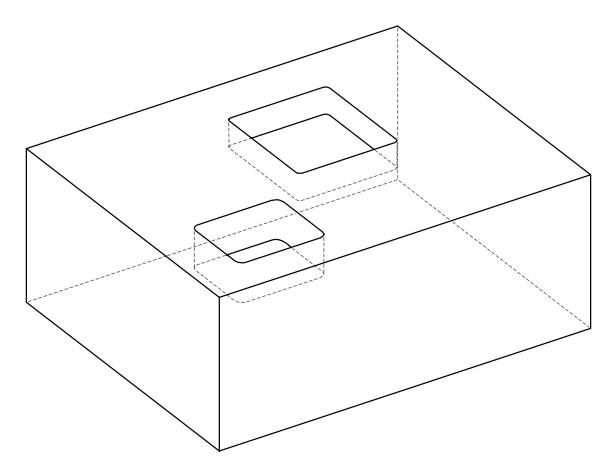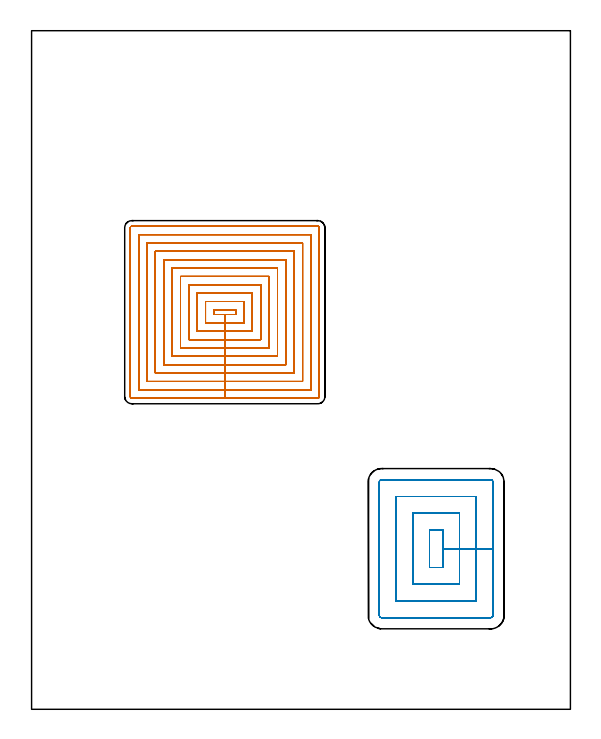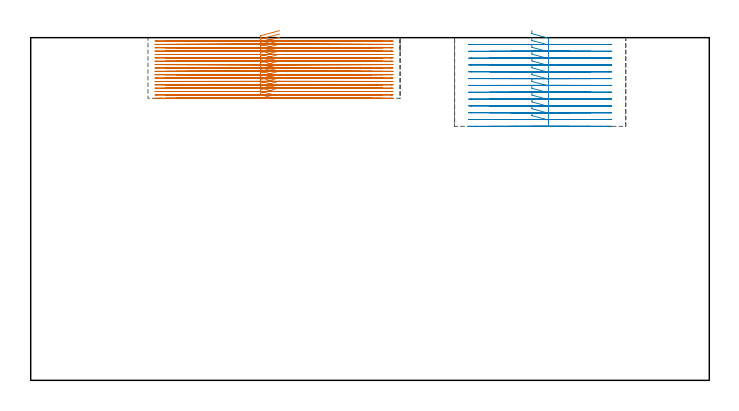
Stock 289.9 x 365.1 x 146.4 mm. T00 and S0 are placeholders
(PLAN: 2 operations, 1 tool changes, 104.3 min)
(1 MILL_RECTANGULAR_POCKET | POCKET_RECTANGULAR_STRAIGHT | NXT0201_008 | Follow Part, ap 1.5, ae 75% | 85.45 min | 274504 mm3)
(2 MILL_RECTANGULAR_POCKET_1 | POCKET_RECTANGULAR_STRAIGHT_1 | NXT0201_011 | Follow Part, ap 3, ae 75% | 18.82 min | 237178 mm3)
(TOOL NXT0201_008 | ENDMILL 6mm [2P460-0600-NA 1630] | D6 FL26 Z6)
(TOOL NXT0201_011 | ENDMILL 12mm [2P460-1200-NA 1630] | D12 FL38 Z6)
(OP 1 MILL_RECTANGULAR_POCKET)
G17 G21 G94 G90
T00 M6
G54
G17 G0 G90 X106.316 Y214.9 S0 M3
G43 Z156.4 H1
Z149.4
G94 G1 X98.1 Z147.198 F250.
Y212.4 Z146.529
X103.95 Z144.961
X109.8 F500.
Y214.9
X98.1
Y212.4
X103.95
Y207.9
X114.3
Y219.4
X93.6
Y207.9
X103.95
Y203.4
X118.8
Y223.9
X89.1
Y203.4
X103.95
Y198.9
X123.3
Y228.4
X84.6
Y198.9
X103.95
Y194.4
X127.8
Y232.9
X80.1
Y194.4
X103.95
Y189.9
X132.3
Y237.4
X75.6
Y189.9
X103.95
Y185.4
X136.8
Y241.9
X71.1
Y185.4
X103.95
Y180.9
X141.3
Y246.4
X66.6
Y180.9
X103.95
Y176.4
X145.8
Y250.9
X62.1
Y176.4
X103.95
Y171.9
X150.3
Y255.4
X57.6
Y171.9
X103.95
Y167.4
X154.
G3 X154.8 Y168.2 R0.8
G1 Y259.1
G3 X154. Y259.9 R0.8
G1 X53.9
G3 X53.1 Y259.1 R0.8
G1 Y168.2
G3 X53.9 Y167.4 R0.8
G1 X103.95
X104.95
G0 X106.316 Y214.9 Z147.961
G1 X98.1 Z145.76 F250.
Y212.4 Z145.09
X103.95 Z143.522
X109.8 F500.
Y214.9
X98.1
Y212.4
X103.95
Y207.9
X114.3
Y219.4
X93.6
Y207.9
X103.95
Y203.4
X118.8
Y223.9
X89.1
Y203.4
X103.95
Y198.9
X123.3
Y228.4
X84.6
Y198.9
X103.95
Y194.4
X127.8
Y232.9
X80.1
Y194.4
X103.95
Y189.9
X132.3
Y237.4
X75.6
Y189.9
X103.95
Y185.4
X136.8
Y241.9
X71.1
Y185.4
X103.95
Y180.9
X141.3
Y246.4
X66.6
Y180.9
X103.95
Y176.4
X145.8
Y250.9
X62.1
Y176.4
X103.95
Y171.9
X150.3
Y255.4
X57.6
Y171.9
X103.95
Y167.4
X154.
G3 X154.8 Y168.2 R0.8
G1 Y259.1
G3 X154. Y259.9 R0.8
G1 X53.9
G3 X53.1 Y259.1 R0.8
G1 Y168.2
G3 X53.9 Y167.4 R0.8
G1 X103.95
X104.95
G0 X106.316 Y214.9 Z146.522
G1 X98.1 Z144.321 F250.
Y212.4 Z143.651
X103.95 Z142.083
X109.8 F500.
Y214.9
X98.1
Y212.4
X103.95
Y207.9
X114.3
Y219.4
X93.6
Y207.9
X103.95
Y203.4
X118.8
Y223.9
X89.1
Y203.4
X103.95
Y198.9
X123.3
Y228.4
X84.6
Y198.9
X103.95
Y194.4
X127.8
Y232.9
X80.1
Y194.4
X103.95
Y189.9
X132.3
Y237.4
X75.6
Y189.9
X103.95
Y185.4
X136.8
Y241.9
X71.1
Y185.4
X103.95
Y180.9
X141.3
Y246.4
X66.6
Y180.9
X103.95
Y176.4
X145.8
Y250.9
X62.1
Y176.4
X103.95
Y171.9
X150.3
Y255.4
X57.6
Y171.9
X103.95
Y167.4
X154.
G3 X154.8 Y168.2 R0.8
G1 Y259.1
G3 X154. Y259.9 R0.8
G1 X53.9
G3 X53.1 Y259.1 R0.8
G1 Y168.2
G3 X53.9 Y167.4 R0.8
G1 X103.95
X104.95
G0 X106.316 Y214.9 Z145.083
G1 X98.1 Z142.882 F250.
Y212.4 Z142.212
X103.95 Z140.644
X109.8 F500.
Y214.9
X98.1
Y212.4
X103.95
Y207.9
X114.3
Y219.4
X93.6
Y207.9
X103.95
Y203.4
X118.8
Y223.9
X89.1
Y203.4
X103.95
Y198.9
X123.3
Y228.4
X84.6
Y198.9
X103.95
Y194.4
X127.8
Y232.9
X80.1
Y194.4
X103.95
Y189.9
X132.3
Y237.4
X75.6
Y189.9
X103.95
Y185.4
X136.8
Y241.9
X71.1
Y185.4
X103.95
Y180.9
X141.3
Y246.4
X66.6
Y180.9
X103.95
Y176.4
X145.8
Y250.9
X62.1
Y176.4
X103.95
Y171.9
X150.3
Y255.4
X57.6
Y171.9
X103.95
Y167.4
X154.
G3 X154.8 Y168.2 R0.8
G1 Y259.1
G3 X154. Y259.9 R0.8
G1 X53.9
G3 X53.1 Y259.1 R0.8
G1 Y168.2
G3 X53.9 Y167.4 R0.8
G1 X103.95
X104.95
G0 X106.316 Y214.9 Z143.644
G1 X98.1 Z141.443 F250.
Y212.4 Z140.773
X103.95 Z139.205
X109.8 F500.
Y214.9
X98.1
Y212.4
X103.95
Y207.9
X114.3
Y219.4
X93.6
Y207.9
X103.95
Y203.4
X118.8
Y223.9
X89.1
Y203.4
X103.95
Y198.9
X123.3
Y228.4
X84.6
Y198.9
X103.95
Y194.4
X127.8
Y232.9
X80.1
Y194.4
X103.95
Y189.9
X132.3
Y237.4
X75.6
Y189.9
X103.95
Y185.4
X136.8
Y241.9
X71.1
Y185.4
X103.95
Y180.9
X141.3
Y246.4
X66.6
Y180.9
X103.95
Y176.4
X145.8
Y250.9
X62.1
Y176.4
X103.95
Y171.9
X150.3
Y255.4
X57.6
Y171.9
X103.95
Y167.4
X154.
G3 X154.8 Y168.2 R0.8
G1 Y259.1
G3 X154. Y259.9 R0.8
G1 X53.9
G3 X53.1 Y259.1 R0.8
G1 Y168.2
G3 X53.9 Y167.4 R0.8
G1 X103.95
X104.95
G0 X106.316 Y214.9 Z142.205
G1 X98.1 Z140.004 F250.
Y212.4 Z139.334
X103.95 Z137.767
X109.8 F500.
Y214.9
X98.1
Y212.4
X103.95
Y207.9
X114.3
Y219.4
X93.6
Y207.9
X103.95
Y203.4
X118.8
Y223.9
X89.1
Y203.4
X103.95
Y198.9
X123.3
Y228.4
X84.6
Y198.9
X103.95
Y194.4
X127.8
Y232.9
X80.1
Y194.4
X103.95
Y189.9
X132.3
Y237.4
X75.6
Y189.9
X103.95
Y185.4
X136.8
Y241.9
X71.1
Y185.4
X103.95
Y180.9
X141.3
Y246.4
X66.6
Y180.9
X103.95
Y176.4
X145.8
Y250.9
X62.1
Y176.4
X103.95
Y171.9
X150.3
Y255.4
X57.6
Y171.9
X103.95
Y167.4
X154.
G3 X154.8 Y168.2 R0.8
G1 Y259.1
G3 X154. Y259.9 R0.8
G1 X53.9
G3 X53.1 Y259.1 R0.8
G1 Y168.2
G3 X53.9 Y167.4 R0.8
G1 X103.95
X104.95
G0 X106.316 Y214.9 Z140.767
G1 X98.1 Z138.565 F250.
Y212.4 Z137.895
X103.95 Z136.328
X109.8 F500.
Y214.9
X98.1
Y212.4
X103.95
Y207.9
X114.3
Y219.4
X93.6
Y207.9
X103.95
Y203.4
X118.8
Y223.9
X89.1
Y203.4
X103.95
Y198.9
X123.3
Y228.4
X84.6
Y198.9
X103.95
Y194.4
X127.8
Y232.9
X80.1
Y194.4
X103.95
Y189.9
X132.3
Y237.4
X75.6
Y189.9
X103.95
Y185.4
X136.8
Y241.9
X71.1
Y185.4
X103.95
Y180.9
X141.3
Y246.4
X66.6
Y180.9
X103.95
Y176.4
X145.8
Y250.9
X62.1
Y176.4
X103.95
Y171.9
X150.3
Y255.4
X57.6
Y171.9
X103.95
Y167.4
X154.
G3 X154.8 Y168.2 R0.8
G1 Y259.1
G3 X154. Y259.9 R0.8
G1 X53.9
G3 X53.1 Y259.1 R0.8
G1 Y168.2
G3 X53.9 Y167.4 R0.8
G1 X103.95
X104.95
G0 X106.316 Y214.9 Z139.328
G1 X98.1 Z137.126 F250.
Y212.4 Z136.456
X103.95 Z134.889
X109.8 F500.
Y214.9
X98.1
Y212.4
X103.95
Y207.9
X114.3
Y219.4
X93.6
Y207.9
X103.95
Y203.4
X118.8
Y223.9
X89.1
Y203.4
X103.95
Y198.9
X123.3
Y228.4
X84.6
Y198.9
X103.95
Y194.4
X127.8
Y232.9
X80.1
Y194.4
X103.95
Y189.9
X132.3
Y237.4
X75.6
Y189.9
X103.95
Y185.4
X136.8
Y241.9
X71.1
Y185.4
X103.95
Y180.9
X141.3
Y246.4
X66.6
Y180.9
X103.95
Y176.4
X145.8
Y250.9
X62.1
Y176.4
X103.95
Y171.9
X150.3
Y255.4
X57.6
Y171.9
X103.95
Y167.4
X154.
G3 X154.8 Y168.2 R0.8
G1 Y259.1
G3 X154. Y259.9 R0.8
G1 X53.9
G3 X53.1 Y259.1 R0.8
G1 Y168.2
G3 X53.9 Y167.4 R0.8
G1 X103.95
X104.95
G0 X106.316 Y214.9 Z137.889
G1 X98.1 Z135.687 F250.
Y212.4 Z135.017
X103.95 Z133.45
X109.8 F500.
Y214.9
X98.1
Y212.4
X103.95
Y207.9
X114.3
Y219.4
X93.6
Y207.9
X103.95
Y203.4
X118.8
Y223.9
X89.1
Y203.4
X103.95
Y198.9
X123.3
Y228.4
X84.6
Y198.9
X103.95
Y194.4
X127.8
Y232.9
X80.1
Y194.4
X103.95
Y189.9
X132.3
Y237.4
X75.6
Y189.9
X103.95
Y185.4
X136.8
Y241.9
X71.1
Y185.4
X103.95
Y180.9
X141.3
Y246.4
X66.6
Y180.9
X103.95
Y176.4
X145.8
Y250.9
X62.1
Y176.4
X103.95
Y171.9
X150.3
Y255.4
X57.6
Y171.9
X103.95
Y167.4
X154.
G3 X154.8 Y168.2 R0.8
G1 Y259.1
G3 X154. Y259.9 R0.8
G1 X53.9
G3 X53.1 Y259.1 R0.8
G1 Y168.2
G3 X53.9 Y167.4 R0.8
G1 X103.95
X104.95
G0 X106.316 Y214.9 Z136.45
G1 X98.1 Z134.248 F250.
Y212.4 Z133.579
X103.95 Z132.011
X109.8 F500.
Y214.9
X98.1
Y212.4
X103.95
Y207.9
X114.3
Y219.4
X93.6
Y207.9
X103.95
Y203.4
X118.8
Y223.9
X89.1
Y203.4
X103.95
Y198.9
X123.3
Y228.4
X84.6
Y198.9
X103.95
Y194.4
X127.8
Y232.9
X80.1
Y194.4
X103.95
Y189.9
X132.3
Y237.4
X75.6
Y189.9
X103.95
Y185.4
X136.8
Y241.9
X71.1
Y185.4
X103.95
Y180.9
X141.3
Y246.4
X66.6
Y180.9
X103.95
Y176.4
X145.8
Y250.9
X62.1
Y176.4
X103.95
Y171.9
X150.3
Y255.4
X57.6
Y171.9
X103.95
Y167.4
X154.
G3 X154.8 Y168.2 R0.8
G1 Y259.1
G3 X154. Y259.9 R0.8
G1 X53.9
G3 X53.1 Y259.1 R0.8
G1 Y168.2
G3 X53.9 Y167.4 R0.8
G1 X103.95
X104.95
G0 X106.316 Y214.9 Z135.011
G1 X98.1 Z132.81 F250.
Y212.4 Z132.14
X103.95 Z130.572
X109.8 F500.
Y214.9
X98.1
Y212.4
X103.95
Y207.9
X114.3
Y219.4
X93.6
Y207.9
X103.95
Y203.4
X118.8
Y223.9
X89.1
Y203.4
X103.95
Y198.9
X123.3
Y228.4
X84.6
Y198.9
X103.95
Y194.4
X127.8
Y232.9
X80.1
Y194.4
X103.95
Y189.9
X132.3
Y237.4
X75.6
Y189.9
X103.95
Y185.4
X136.8
Y241.9
X71.1
Y185.4
X103.95
Y180.9
X141.3
Y246.4
X66.6
Y180.9
X103.95
Y176.4
X145.8
Y250.9
X62.1
Y176.4
X103.95
Y171.9
X150.3
Y255.4
X57.6
Y171.9
X103.95
Y167.4
X154.
G3 X154.8 Y168.2 R0.8
G1 Y259.1
G3 X154. Y259.9 R0.8
G1 X53.9
G3 X53.1 Y259.1 R0.8
G1 Y168.2
G3 X53.9 Y167.4 R0.8
G1 X103.95
X104.95
G0 X106.316 Y214.9 Z133.572
G1 X98.1 Z131.371 F250.
Y212.4 Z130.701
X103.95 Z129.133
X109.8 F500.
Y214.9
X98.1
Y212.4
X103.95
Y207.9
X114.3
Y219.4
X93.6
Y207.9
X103.95
Y203.4
X118.8
Y223.9
X89.1
Y203.4
X103.95
Y198.9
X123.3
Y228.4
X84.6
Y198.9
X103.95
Y194.4
X127.8
Y232.9
X80.1
Y194.4
X103.95
Y189.9
X132.3
Y237.4
X75.6
Y189.9
X103.95
Y185.4
X136.8
Y241.9
X71.1
Y185.4
X103.95
Y180.9
X141.3
Y246.4
X66.6
Y180.9
X103.95
Y176.4
X145.8
Y250.9
X62.1
Y176.4
X103.95
Y171.9
X150.3
Y255.4
X57.6
Y171.9
X103.95
Y167.4
X154.
G3 X154.8 Y168.2 R0.8
G1 Y259.1
G3 X154. Y259.9 R0.8
G1 X53.9
G3 X53.1 Y259.1 R0.8
G1 Y168.2
G3 X53.9 Y167.4 R0.8
G1 X103.95
X104.95
G0 X106.316 Y214.9 Z132.133
G1 X98.1 Z129.932 F250.
Y212.4 Z129.262
X103.95 Z127.694
X109.8 F500.
Y214.9
X98.1
Y212.4
X103.95
Y207.9
X114.3
Y219.4
X93.6
Y207.9
X103.95
Y203.4
X118.8
Y223.9
X89.1
Y203.4
X103.95
Y198.9
X123.3
Y228.4
X84.6
Y198.9
X103.95
Y194.4
X127.8
Y232.9
X80.1
Y194.4
X103.95
Y189.9
X132.3
Y237.4
X75.6
Y189.9
X103.95
Y185.4
X136.8
Y241.9
X71.1
Y185.4
X103.95
Y180.9
X141.3
Y246.4
X66.6
Y180.9
X103.95
Y176.4
X145.8
Y250.9
X62.1
Y176.4
X103.95
Y171.9
X150.3
Y255.4
X57.6
Y171.9
X103.95
Y167.4
X154.
G3 X154.8 Y168.2 R0.8
G1 Y259.1
G3 X154. Y259.9 R0.8
G1 X53.9
G3 X53.1 Y259.1 R0.8
G1 Y168.2
G3 X53.9 Y167.4 R0.8
G1 X103.95
X104.95
G0 X106.316 Y214.9 Z130.694
G1 X98.1 Z128.493 F250.
Y212.4 Z127.823
X103.95 Z126.256
X109.8 F500.
Y214.9
X98.1
Y212.4
X103.95
Y207.9
X114.3
Y219.4
X93.6
Y207.9
X103.95
Y203.4
X118.8
Y223.9
X89.1
Y203.4
X103.95
Y198.9
X123.3
Y228.4
X84.6
Y198.9
X103.95
Y194.4
X127.8
Y232.9
X80.1
Y194.4
X103.95
Y189.9
X132.3
Y237.4
X75.6
Y189.9
X103.95
Y185.4
X136.8
Y241.9
X71.1
Y185.4
X103.95
Y180.9
X141.3
Y246.4
X66.6
Y180.9
X103.95
Y176.4
X145.8
Y250.9
X62.1
Y176.4
X103.95
Y171.9
X150.3
Y255.4
X57.6
Y171.9
X103.95
Y167.4
X154.
G3 X154.8 Y168.2 R0.8
G1 Y259.1
G3 X154. Y259.9 R0.8
G1 X53.9
G3 X53.1 Y259.1 R0.8
G1 Y168.2
G3 X53.9 Y167.4 R0.8
G1 X103.95
X104.95
G0 X106.316 Y214.9 Z129.256
G1 X98.1 Z127.054 F250.
Y212.4 Z126.384
X103.95 Z124.817
X109.8 F500.
Y214.9
X98.1
Y212.4
X103.95
Y207.9
X114.3
Y219.4
X93.6
Y207.9
X103.95
Y203.4
X118.8
Y223.9
X89.1
Y203.4
X103.95
Y198.9
X123.3
Y228.4
X84.6
Y198.9
X103.95
Y194.4
X127.8
Y232.9
X80.1
Y194.4
X103.95
Y189.9
X132.3
Y237.4
X75.6
Y189.9
X103.95
Y185.4
X136.8
Y241.9
X71.1
Y185.4
X103.95
Y180.9
X141.3
Y246.4
X66.6
Y180.9
X103.95
Y176.4
X145.8
Y250.9
X62.1
Y176.4
X103.95
Y171.9
X150.3
Y255.4
X57.6
Y171.9
X103.95
Y167.4
X154.
G3 X154.8 Y168.2 R0.8
G1 Y259.1
G3 X154. Y259.9 R0.8
G1 X53.9
G3 X53.1 Y259.1 R0.8
G1 Y168.2
G3 X53.9 Y167.4 R0.8
G1 X103.95
X104.95
G0 X106.316 Y214.9 Z127.817
G1 X98.1 Z125.615 F250.
Y212.4 Z124.945
X103.95 Z123.378
X109.8 F500.
Y214.9
X98.1
Y212.4
X103.95
Y207.9
X114.3
Y219.4
X93.6
Y207.9
X103.95
Y203.4
X118.8
Y223.9
X89.1
Y203.4
X103.95
Y198.9
X123.3
Y228.4
X84.6
Y198.9
X103.95
Y194.4
X127.8
Y232.9
X80.1
Y194.4
X103.95
Y189.9
X132.3
Y237.4
X75.6
Y189.9
X103.95
Y185.4
X136.8
Y241.9
X71.1
Y185.4
X103.95
Y180.9
X141.3
Y246.4
X66.6
Y180.9
X103.95
Y176.4
X145.8
Y250.9
X62.1
Y176.4
X103.95
Y171.9
X150.3
Y255.4
X57.6
Y171.9
X103.95
Y167.4
X154.
G3 X154.8 Y168.2 R0.8
G1 Y259.1
G3 X154. Y259.9 R0.8
G1 X53.9
G3 X53.1 Y259.1 R0.8
G1 Y168.2
G3 X53.9 Y167.4 R0.8
G1 X103.95
X104.95
G0 X106.316 Y214.9 Z126.378
G1 X98.1 Z124.176 F250.
Y212.4 Z123.506
X103.95 Z121.939
X109.8 F500.
Y214.9
X98.1
Y212.4
X103.95
Y207.9
X114.3
Y219.4
X93.6
Y207.9
X103.95
Y203.4
X118.8
Y223.9
X89.1
Y203.4
X103.95
Y198.9
X123.3
Y228.4
X84.6
Y198.9
X103.95
Y194.4
X127.8
Y232.9
X80.1
Y194.4
X103.95
Y189.9
X132.3
Y237.4
X75.6
Y189.9
X103.95
Y185.4
X136.8
Y241.9
X71.1
Y185.4
X103.95
Y180.9
X141.3
Y246.4
X66.6
Y180.9
X103.95
Y176.4
X145.8
Y250.9
X62.1
Y176.4
X103.95
Y171.9
X150.3
Y255.4
X57.6
Y171.9
X103.95
Y167.4
X154.
G3 X154.8 Y168.2 R0.8
G1 Y259.1
G3 X154. Y259.9 R0.8
G1 X53.9
G3 X53.1 Y259.1 R0.8
G1 Y168.2
G3 X53.9 Y167.4 R0.8
G1 X103.95
X104.95
G0 X106.316 Y214.9 Z124.939
G1 X98.1 Z122.737 F250.
Y212.4 Z122.068
X103.95 Z120.5
X109.8 F500.
Y214.9
X98.1
Y212.4
X103.95
Y207.9
X114.3
Y219.4
X93.6
Y207.9
X103.95
Y203.4
X118.8
Y223.9
X89.1
Y203.4
X103.95
Y198.9
X123.3
Y228.4
X84.6
Y198.9
X103.95
Y194.4
X127.8
Y232.9
X80.1
Y194.4
X103.95
Y189.9
X132.3
Y237.4
X75.6
Y189.9
X103.95
Y185.4
X136.8
Y241.9
X71.1
Y185.4
X103.95
Y180.9
X141.3
Y246.4
X66.6
Y180.9
X103.95
Y176.4
X145.8
Y250.9
X62.1
Y176.4
X103.95
Y171.9
X150.3
Y255.4
X57.6
Y171.9
X103.95
Y167.4
X154.
G3 X154.8 Y168.2 R0.8
G1 Y259.1
G3 X154. Y259.9 R0.8
G1 X53.9
G3 X53.1 Y259.1 R0.8
G1 Y168.2
G3 X53.9 Y167.4 R0.8
G1 X103.95
X104.95
G0 Z156.4
M5
M2
(OP 2 MILL_RECTANGULAR_POCKET_1)
G17 G21 G94 G90
T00 M6
G54
G17 G0 G90 X214.1 Y81.176 S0 M3
G43 Z156.4 H1
Z149.4
G94 G1 Y76.3 Z148.093 F250.
X221.2 Z146.191
Y86.4 Z143.485
Y96.5 F500.
X214.1
Y76.3
X221.2
Y86.4
X230.2
Y105.5
X205.1
Y67.3
X230.2
Y86.4
X239.2
Y114.5
X196.1
Y58.3
X239.2
Y86.4
X248.2
Y122.3
G3 X247. Y123.5 R1.2
G1 X188.3
G3 X187.1 Y122.3 R1.2
G1 Y50.5
G3 X188.3 Y49.3 R1.2
G1 X247.
G3 X248.2 Y50.5 R1.2
G1 Y86.4
Y87.4
G0 X214.1 Y81.176 Z146.485
G1 Y76.3 Z145.178 F250.
X221.2 Z143.275
Y86.4 Z140.569
Y96.5 F500.
X214.1
Y76.3
X221.2
Y86.4
X230.2
Y105.5
X205.1
Y67.3
X230.2
Y86.4
X239.2
Y114.5
X196.1
Y58.3
X239.2
Y86.4
X248.2
Y122.3
G3 X247. Y123.5 R1.2
G1 X188.3
G3 X187.1 Y122.3 R1.2
G1 Y50.5
G3 X188.3 Y49.3 R1.2
G1 X247.
G3 X248.2 Y50.5 R1.2
G1 Y86.4
Y87.4
G0 X214.1 Y81.176 Z143.569
G1 Y76.3 Z142.262 F250.
X221.2 Z140.36
Y86.4 Z137.654
Y96.5 F500.
X214.1
Y76.3
X221.2
Y86.4
X230.2
Y105.5
X205.1
Y67.3
X230.2
Y86.4
X239.2
Y114.5
X196.1
Y58.3
X239.2
Y86.4
X248.2
Y122.3
G3 X247. Y123.5 R1.2
G1 X188.3
G3 X187.1 Y122.3 R1.2
G1 Y50.5
G3 X188.3 Y49.3 R1.2
G1 X247.
G3 X248.2 Y50.5 R1.2
G1 Y86.4
Y87.4
G0 X214.1 Y81.176 Z140.654
G1 Y76.3 Z139.347 F250.
X221.2 Z137.445
Y86.4 Z134.738
Y96.5 F500.
X214.1
Y76.3
X221.2
Y86.4
X230.2
Y105.5
X205.1
Y67.3
X230.2
Y86.4
X239.2
Y114.5
X196.1
Y58.3
X239.2
Y86.4
X248.2
Y122.3
G3 X247. Y123.5 R1.2
G1 X188.3
G3 X187.1 Y122.3 R1.2
G1 Y50.5
G3 X188.3 Y49.3 R1.2
G1 X247.
G3 X248.2 Y50.5 R1.2
G1 Y86.4
Y87.4
G0 X214.1 Y81.176 Z137.738
G1 Y76.3 Z136.432 F250.
X221.2 Z134.529
Y86.4 Z131.823
Y96.5 F500.
X214.1
Y76.3
X221.2
Y86.4
X230.2
Y105.5
X205.1
Y67.3
X230.2
Y86.4
X239.2
Y114.5
X196.1
Y58.3
X239.2
Y86.4
X248.2
Y122.3
G3 X247. Y123.5 R1.2
G1 X188.3
G3 X187.1 Y122.3 R1.2
G1 Y50.5
G3 X188.3 Y49.3 R1.2
G1 X247.
G3 X248.2 Y50.5 R1.2
G1 Y86.4
Y87.4
G0 X214.1 Y81.176 Z134.823
G1 Y76.3 Z133.516 F250.
X221.2 Z131.614
Y86.4 Z128.908
Y96.5 F500.
X214.1
Y76.3
X221.2
Y86.4
X230.2
Y105.5
X205.1
Y67.3
X230.2
Y86.4
X239.2
Y114.5
X196.1
Y58.3
X239.2
Y86.4
X248.2
Y122.3
G3 X247. Y123.5 R1.2
G1 X188.3
G3 X187.1 Y122.3 R1.2
G1 Y50.5
G3 X188.3 Y49.3 R1.2
G1 X247.
G3 X248.2 Y50.5 R1.2
G1 Y86.4
Y87.4
G0 X214.1 Y81.176 Z131.908
G1 Y76.3 Z130.601 F250.
X221.2 Z128.699
Y86.4 Z125.992
Y96.5 F500.
X214.1
Y76.3
X221.2
Y86.4
X230.2
Y105.5
X205.1
Y67.3
X230.2
Y86.4
X239.2
Y114.5
X196.1
Y58.3
X239.2
Y86.4
X248.2
Y122.3
G3 X247. Y123.5 R1.2
G1 X188.3
G3 X187.1 Y122.3 R1.2
G1 Y50.5
G3 X188.3 Y49.3 R1.2
G1 X247.
G3 X248.2 Y50.5 R1.2
G1 Y86.4
Y87.4
G0 X214.1 Y81.176 Z128.992
G1 Y76.3 Z127.686 F250.
X221.2 Z125.783
Y86.4 Z123.077
Y96.5 F500.
X214.1
Y76.3
X221.2
Y86.4
X230.2
Y105.5
X205.1
Y67.3
X230.2
Y86.4
X239.2
Y114.5
X196.1
Y58.3
X239.2
Y86.4
X248.2
Y122.3
G3 X247. Y123.5 R1.2
G1 X188.3
G3 X187.1 Y122.3 R1.2
G1 Y50.5
G3 X188.3 Y49.3 R1.2
G1 X247.
G3 X248.2 Y50.5 R1.2
G1 Y86.4
Y87.4
G0 X214.1 Y81.176 Z126.077
G1 Y76.3 Z124.77 F250.
X221.2 Z122.868
Y86.4 Z120.162
Y96.5 F500.
X214.1
Y76.3
X221.2
Y86.4
X230.2
Y105.5
X205.1
Y67.3
X230.2
Y86.4
X239.2
Y114.5
X196.1
Y58.3
X239.2
Y86.4
X248.2
Y122.3
G3 X247. Y123.5 R1.2
G1 X188.3
G3 X187.1 Y122.3 R1.2
G1 Y50.5
G3 X188.3 Y49.3 R1.2
G1 X247.
G3 X248.2 Y50.5 R1.2
G1 Y86.4
Y87.4
G0 X214.1 Y81.176 Z123.162
G1 Y76.3 Z121.855 F250.
X221.2 Z119.952
Y86.4 Z117.246
Y96.5 F500.
X214.1
Y76.3
X221.2
Y86.4
X230.2
Y105.5
X205.1
Y67.3
X230.2
Y86.4
X239.2
Y114.5
X196.1
Y58.3
X239.2
Y86.4
X248.2
Y122.3
G3 X247. Y123.5 R1.2
G1 X188.3
G3 X187.1 Y122.3 R1.2
G1 Y50.5
G3 X188.3 Y49.3 R1.2
G1 X247.
G3 X248.2 Y50.5 R1.2
G1 Y86.4
Y87.4
G0 X214.1 Y81.176 Z120.246
G1 Y76.3 Z118.939 F250.
X221.2 Z117.037
Y86.4 Z114.331
Y96.5 F500.
X214.1
Y76.3
X221.2
Y86.4
X230.2
Y105.5
X205.1
Y67.3
X230.2
Y86.4
X239.2
Y114.5
X196.1
Y58.3
X239.2
Y86.4
X248.2
Y122.3
G3 X247. Y123.5 R1.2
G1 X188.3
G3 X187.1 Y122.3 R1.2
G1 Y50.5
G3 X188.3 Y49.3 R1.2
G1 X247.
G3 X248.2 Y50.5 R1.2
G1 Y86.4
Y87.4
G0 X214.1 Y81.176 Z117.331
G1 Y76.3 Z116.024 F250.
X221.2 Z114.122
Y86.4 Z111.415
Y96.5 F500.
X214.1
Y76.3
X221.2
Y86.4
X230.2
Y105.5
X205.1
Y67.3
X230.2
Y86.4
X239.2
Y114.5
X196.1
Y58.3
X239.2
Y86.4
X248.2
Y122.3
G3 X247. Y123.5 R1.2
G1 X188.3
G3 X187.1 Y122.3 R1.2
G1 Y50.5
G3 X188.3 Y49.3 R1.2
G1 X247.
G3 X248.2 Y50.5 R1.2
G1 Y86.4
Y87.4
G0 X214.1 Y81.176 Z114.415
G1 Y76.3 Z113.109 F250.
X221.2 Z111.206
Y86.4 Z108.5
Y96.5 F500.
X214.1
Y76.3
X221.2
Y86.4
X230.2
Y105.5
X205.1
Y67.3
X230.2
Y86.4
X239.2
Y114.5
X196.1
Y58.3
X239.2
Y86.4
X248.2
Y122.3
G3 X247. Y123.5 R1.2
G1 X188.3
G3 X187.1 Y122.3 R1.2
G1 Y50.5
G3 X188.3 Y49.3 R1.2
G1 X247.
G3 X248.2 Y50.5 R1.2
G1 Y86.4
Y87.4
G0 Z156.4
M5
M2
